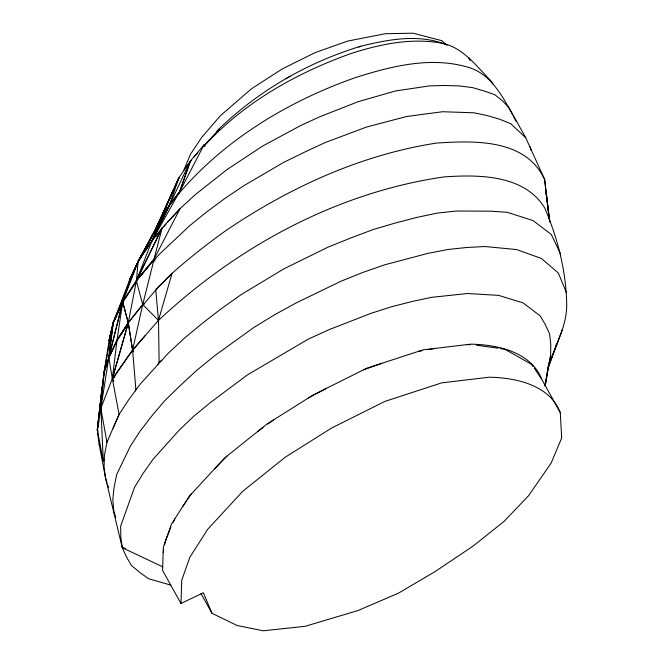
<?xml version="1.0" encoding="UTF-8"?>
<svg xmlns="http://www.w3.org/2000/svg" width="664" height="664" viewBox="0 0 664 664"><rect width="100%" height="100%" fill="white"/><g stroke="black" fill="none" stroke-linecap="round" stroke-linejoin="round"><path stroke-width="1" d="M545.086 385.801L550.605 355.655L550.805 344.384L549.56 333.801L545.335 324.663L540.305 316.006L523.191 302.933L498.548 295.364L467.522 293.521L431.534 297.331L412.037 301.498L391.926 306.652L371.309 313.234L329.153 329.618L307.988 339.279L247.232 375.027L210.92 402.168L193.855 416.162L178.857 430.538L152.994 459.363L143.009 473.507L134.51 487.376L120.657 526.112L120.815 537.234L122.276 547.717L126.492 556.864L131.464 565.562L139.664 572.343L148.462 578.676L170.631 585.075M211.965 613.279L203.408 592.761L180.982 603.485L181.753 580.153L189.804 557.337L207.699 529.283L242.775 491.269L285.354 457.123L331.51 428.081L384.912 401.388L441.585 382.887L489.152 377.202A236.749 100.803 -29.1 0 1 560.291 412.651L561.661 438.016L551.153 463.065L528.569 495.709L504.042 521.398L473.025 546.132L435.161 571.546L398.392 593.193L358.029 610.531L305.091 626.318L263.234 630.8L236.982 625.446L211.965 613.279L201.018 593.616M103.567 379.177L103.883 373.268L109.054 341.014L113.237 322.762L129.986 278.988L138.178 261.301L160.622 219.178L169.362 205.3L179.554 191.755L190.394 160.954L178.998 177.645L154.828 231.055L172.109 192.743L171.387 195.706M97.957 426.147L97.284 430.123L102.123 386.813L97.284 430.123L100.87 408.194L103.908 373.309L108.813 357.564L113.237 322.762L138.178 261.301L152.438 235.546M118.009 311.64L113.237 322.762L103.883 373.268L100.795 408.061L106.945 442.232L104.464 455.114L104.074 467.116L105.584 478.321L122.276 547.717L162.771 566.832M104.563 459.629L103.285 461.223L100.87 408.194L112.34 378.688L128.268 322.721L136.41 280.806L138.178 261.301L152.463 235.587M97.898 429.998L97.6 433.061L99.11 444.15L105.584 478.321L107.103 482.985M98.206 426.935L98.811 420.81M110.058 337.81L110.373 334.93M97.284 430.123L103.883 373.268L108.83 357.606L122.707 302.12L136.377 280.748M106.945 442.232L119.088 414.411L112.34 378.688L116.972 340.516L128.268 322.721L142.718 304.577L154.023 259.541L155.019 261.317M545.318 385.892L547.891 368.81L544.945 385.842M100.87 408.194L108.83 357.606L113.237 322.762L120.217 307.805M98.297 424.163L98.629 422.171M163.17 552.548L163.718 549.659M164.614 544.845L165.162 541.957L170.905 527.009M158.198 320.662C236.824 246.842 336.706 192.427 444.15 176.89C478.586 174.524 524.626 174.524 544.812 208.164C557.768 238.534 566.11 271.236 566.716 304.336C567.014 326.862 554.39 346.799 548.049 367.806L548.472 365.781M548.904 363.756L550.605 355.655M135.373 390.947L135.813 388.963L132.609 350.077L142.718 304.577L136.344 280.689L162.091 227.951L180.077 208.579L153.94 259.383L136.41 280.806L122.682 302.07L113.237 322.762L108.971 340.864L109.826 339.022M117.968 311.565L113.179 322.646L108.971 340.864L110.714 335.992M136.344 280.689L153.94 259.383L162.099 227.959M128.949 282.756L129.986 278.988L138.195 261.326L169.362 205.3L190.394 160.954M114.913 376.969L112.34 378.688L128.343 322.845L116.972 340.516L108.83 357.606L112.34 378.688L113.835 381.368M172.607 193.307L174.748 186.957L179.131 177.446M205.043 146.595L204.047 144.802L179.645 191.904L169.445 205.442L160.622 219.178L156.613 227.395L178.998 177.645L169.362 205.3L151.848 241.082L136.41 280.806L154.023 259.541M547.983 368.263L562.242 329.643M548.049 367.806L556.938 343.396M158.057 364.553L159.119 361.764L158.513 320.43M103.883 373.268L104.605 371.458M183.903 170.001L190.551 154.139L201.881 137.191L220.406 115.694L251.581 88.694L282.258 68.94L314.91 52.705L347.579 41.102L385.278 33.715L413.058 33.2L441.767 40.662L447.055 45.351M164.572 210.612L172.125 192.767M178.998 177.645L160.588 219.12L169.362 205.3L179.645 191.904L190.419 160.995L204.047 144.802M113.087 428.147L119.329 414.037L129.148 399.114L140.27 384.049L168.108 353.364L184.351 338.267L202.304 323.351L221.162 308.793L241.065 294.683L283.868 268.854L328.555 246.908L350.941 237.928L373.334 229.478L395.022 223.104L416.452 217.493L437.169 213.094L456.259 211.028L490.97 211.185L507.205 212.297L533.051 220.564L551.269 234.433L560.474 253.731L560.565 255.665M173.096 522.485L174.848 518.866M155.376 229.985L162.456 216.547M136.41 280.806L162.132 228.018L151.873 241.115L138.178 261.301L122.682 302.07L108.813 357.564M151.873 241.115L169.445 205.442L138.178 261.301L151.848 241.082L179.554 191.755M135.141 269.028L129.986 278.988L132.576 274.556M555.511 346.077L556.465 344.284M120.375 335.677L123.985 329.734M122.151 304.22L123.114 302.427M125.537 297.945L137.315 279.959M153.45 233.811L154.43 232.043M113.179 322.646L122.707 302.12L128.268 322.721L116.905 340.4L108.83 357.606L116.972 340.516L122.682 302.07L128.268 322.721L132.609 350.077L112.34 378.688M112.639 379.069L131.937 351.024L144.984 335.851M182.691 506.557L186.078 501.611M187.207 499.959L191.157 494.19M125.131 328.116L127.413 324.87M140.909 257.491L139.166 259.923A199.897 85.116 -29.1 0 0 131.928 275.187M156.015 236.425L161.593 229.379M185.995 167.394L191.406 160.373M216.696 131.588L217.966 129.961C257.972 91.034 307.349 62.466 360.701 46.248C388.573 39.433 418.644 33.582 446.233 44.695M128.268 322.712L142.718 304.585L144.627 303.797M139.199 277.602L150.139 264.438M163.51 227.063L166.066 223.984M167.345 222.448L181.006 207.732L195.241 194.677L227.163 169.469L262.653 146.038L300.493 125.637L319.683 116.798L358.137 101.7L395.445 90.976L429.558 85.888L444.814 85.498L459.388 85.922L472.577 87.615L483.981 90.943L494.796 94.703L502.416 100.795L508.923 107.568L525.739 137.772L544.638 179.471L549.643 221.892M142.984 305.067L157.65 287.852L172.474 272.962A334.49 142.42 -29.1 0 1 226.474 230.184C289.637 187.464 360.784 154.787 436.555 143.075C474.619 140.577 525.622 138.693 544.638 179.471L547.103 201.466M178.807 193.631C225.03 139.382 288.292 101.277 355.057 77.721C391.146 66.201 430.571 56.232 467.971 67.222C490.588 73.613 502.158 95.641 512.658 114.822M132.609 350.077L158.472 320.347L172.067 273.311L155.741 289.869L158.472 320.347L142.718 304.577M203.939 145.707L219.618 128.716M152.18 262.205L159.65 253.997L189.705 225.685L206.579 212.015L224.606 198.652L243.497 185.92L283.478 162.472L304.253 152.288L325.036 142.602L366.561 127.04L406.393 116.565L424.62 114.075L442.755 111.735L474.038 112.805L487.276 115.578L499.577 119.196L510.682 123.678L525.739 137.772M193.805 157.252L197.872 152.845M203.981 146.238C243.248 103.036 295.588 73.463 350.119 53.834C378.729 44.529 409.306 37.898 439.427 42.786C462.335 46.007 476.154 66.085 491.385 81.323L492.771 84.062M214.613 468.784L226.922 456.16M285.736 78.742L290.243 76.277M257.416 431.7L263.044 427.583M267.866 424.055L273.493 419.938M308.378 397.985L313.84 395.072M315.657 394.109L326.58 388.282M159.119 361.764L161.916 360.444M358.801 47.061L360.701 46.248M153.94 259.383L155.832 258.628M363.523 369.815L381.833 363.324M418.378 351.389L422.287 350.683M428.156 349.637L435.003 348.409M467.074 344.574L470.17 344.79M476.37 345.214L498.199 348.177M500.208 348.542L505.254 349.463L531.416 364.254L533.167 366.628M122.276 547.717L125.313 548.298M534.346 368.213L541.417 378.853M560.291 412.651L541.89 379.584A236.749 100.803 -29.1 0 0 470.743 344.143L423.184 349.82L366.511 368.321L313.109 395.014L266.953 424.055L224.374 458.21L189.29 496.216L171.395 524.269L163.352 547.086L162.58 570.426L180.982 603.485M133.605 351.862L132.518 349.92L128.268 322.721M513.123 115.727L515.92 121.163M468.676 57.801L470.054 60.54M99.11 444.15L99.957 445.876M566.492 292.675L558.324 273.004L541.409 258.454L516.567 249.564L485.019 246.527L466.966 247.464L447.926 249.49L427.682 253.441L385.054 264.712L363.059 272.34L340.839 281.287L296.36 302.825L274.68 314.711L253.557 327.676L214.422 355.904L196.403 370.661L180.06 385.734L164.572 400.89L151.699 416.096L140.137 431.135L130.501 445.942L116.764 474.304L114.133 487.152L112.797 499.477L113.776 510.848L115.743 517.414M107.709 484.853L108.622 487.65M530.046 146.702L531.225 150.554M97.409 430.338L103.285 461.223M549.875 221.768L545.866 190.468L548.995 217.925M154.405 231.993L153.467 233.794L154.405 231.993"/></g></svg>
